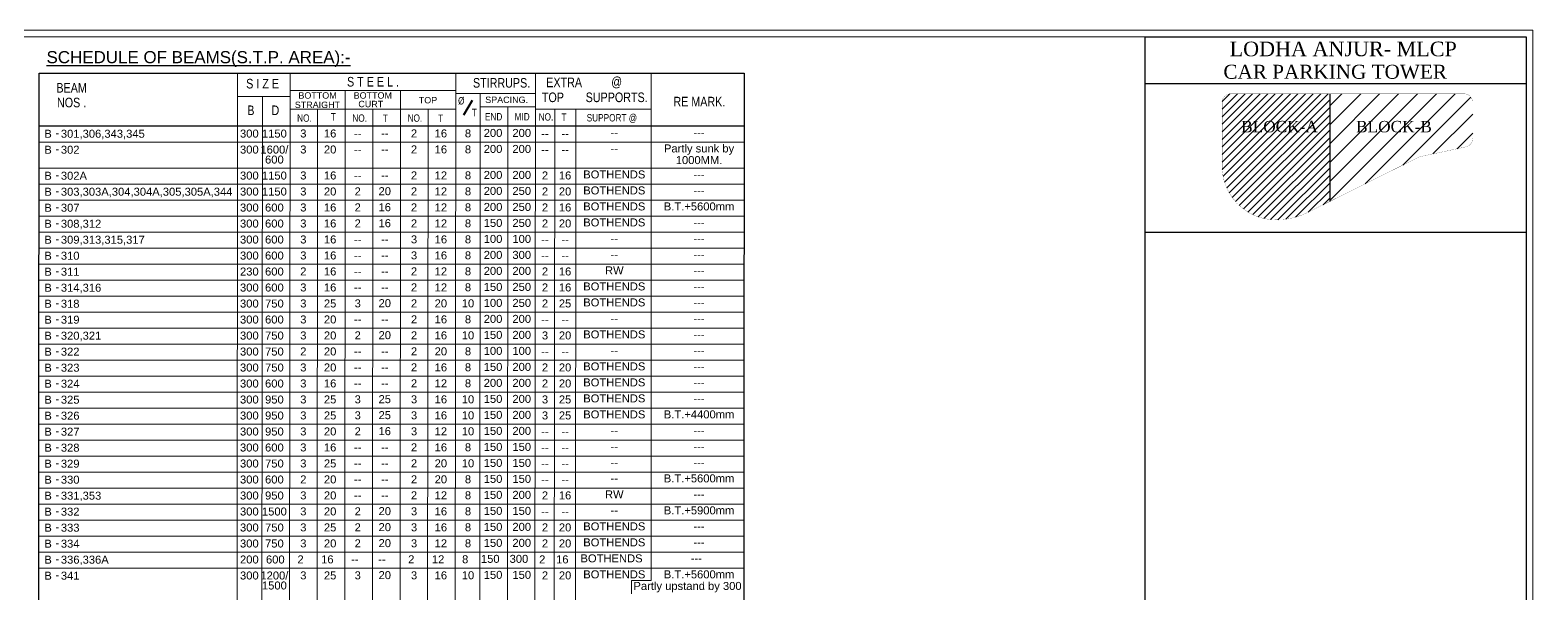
# Model space of a CAD drawing. Header units: millimetres. Extents: x -954 to 225541, y -300291 to -180647.
# Drawn here: x 178601 to 225541, y -260098 to -242472 of the extents above; entities that cross this region are included whole.
import ezdxf
from ezdxf.enums import TextEntityAlignment as Align

# ---------------------------------------------------------------- set-up
doc = ezdxf.new("R2010")
doc.units = ezdxf.units.MM
doc.header["$LTSCALE"] = 100
doc.header["$MEASUREMENT"] = 0
doc.layers.add('beam sch. text', color=4, linetype='Continuous')
doc.layers.add('SHEET', color=7, linetype='Continuous')
for name, color, linetype, lineweight in [('DIM', 8, 'Continuous', 13), ('LINE- 1', 7, 'Continuous', 25), ('LINE- 2', 35, 'Continuous', 13), ('MAIN TEXT', 6, 'Continuous', 25), ('SUNK', 251, 'Continuous', 9)]:
    doc.layers.add(name, color=color, linetype=linetype, lineweight=lineweight)
doc.styles.add('ARIAL', font='arial.ttf')
doc.styles.add('STYLE3', font='times.ttf', dxfattribs={"width": 0.8, "height": 12})

msp = doc.modelspace()

# ---------------------------------------------------------------- hatches: boundary and pattern name
at = {"layer": 'DIM'}
h = msp.add_hatch(dxfattribs=at)
h.set_pattern_fill('ANSI31', color=256, scale=1336.730733, style=0)
h.set_pattern_definition([(45, (56480.29, -602556.43), (-118.15142, 118.15142), [])])
h.paths.add_polyline_path([(215832.5, -244736.3), (215832.5, -246693.1, 0.3513178), (217119.2, -248359.9, 0.1730551), (218509.6, -248170.8), (219192.5, -247830.8), (219192.5, -244466.3), (216102.5, -244466.3, 0.4142136)])
h = msp.add_hatch(dxfattribs=at)
h.set_pattern_fill('ANSI31', color=256, scale=3341.826834, style=0)
h.set_pattern_definition([(45, (47684.1, -600668.36), (-295.37855, 295.37855), [])])
h.paths.add_polyline_path([(223660.3, -244736.3, 0.4142136), (223390.3, -244466.3), (219192.5, -244466.3), (219192.5, -247830.8), (222001.2, -246432.5, -0.0000016), (222001.2, -246432.5), (223446.5, -246124.8, 0.3788572), (223660.3, -245833.4)])

# ---------------------------------------------------------------- linework, layer by layer
at = {"color": 0, "linetype": 'ByBlock'}
msp.add_line((213433.5, -244140.6), (225325.1, -244140.6), dxfattribs=at)
for p, q in [((219192.5, -244466.3), (219192.5, -247830.8)), ((213433.7, -248786.9), (225326.4, -248786.9))]:
    msp.add_line(p, q)
msp.add_lwpolyline([(213433.5, -242687.7), (225325.1, -242687.7), (225325.1, -292438.7), (213433.5, -292355.8)], close=True, dxfattribs=at)
at = {"const_width": 5.35}
msp.add_lwpolyline([(222001.2, -246432.5), (218509.6, -248170.8, -0.1730551), (217119.2, -248359.9, -0.3513178), (215832.5, -246693.1), (215832.5, -244736.3, -0.4142136), (216102.5, -244466.3), (223390.3, -244466.3, -0.4142136), (223660.3, -244736.3), (223660.3, -245833.4, -0.3788572), (223446.5, -246124.8), (222001.2, -246432.5, 0.0000016), (222001.2, -246432.5, 0.0000016)], format="xyb", dxfattribs=at)
at = {"layer": 'LINE- 1', "lineweight": 40}
msp.add_line((192404.7, -244675.2), (192141.9, -245133), dxfattribs=at)
at = {"layer": 'LINE- 1'}
msp.add_line((200904.2, -245474.1), (178885.4, -245474.1), dxfattribs=at)
msp.add_lwpolyline([(178885.4, -243818.7), (200904.2, -243818.7), (200875.7, -277877.8), (178856.9, -277877.8)], close=True, dxfattribs=at)
at = {"layer": 'LINE- 2'}
for p, q in [((185052.7, -277877.8), (185081.2, -243818.7)), ((186692.2, -277877.8), (186720.7, -243818.7)), ((191867.2, -277877.8), (191895.7, -243818.7)), ((194353.8, -277877.8), (194382.3, -243818.7)), ((197995.9, -259682), (197995.9, -243818.7)), ((185081.2, -244553.9), (186732.5, -244553.9)), ((185829, -277877.8), (185857.5, -244553.9)), ((186732.5, -244359.5), (191895.7, -244359.5)), ((188417.2, -277877.8), (188445.7, -244359.5)), ((190142.2, -277877.8), (190170.7, -244359.5)), ((191895.7, -244454), (194382.3, -244454)), ((192633.8, -277877.8), (192662.4, -244454)), ((186732.5, -244944.4), (191895.7, -244944.4)), ((187554.7, -277877.8), (187583.2, -244944.4)), ((189279.7, -277877.8), (189308.2, -244944.4)), ((191004.7, -277877.8), (191033.2, -244944.4)), ((192662.4, -244873.1), (194382.3, -244873.1)), ((193493.8, -277877.8), (193522.4, -244873.1)), ((194382.3, -244944.4), (197995.9, -244944.4)), ((194957.6, -277877.8), (194986.1, -244944.4)), ((195618.1, -277877.8), (195646.6, -244944.4)), ((200904.2, -245974.1), (178885.4, -245974.1)), ((200904.2, -246786.6), (178885.4, -246786.6)), ((200904.2, -247286.6), (178885.4, -247286.6)), ((200904.2, -247786.6), (178885.4, -247786.6)), ((200904.2, -248286.6), (178885.4, -248286.6)), ((200904.2, -248786.6), (178885.4, -248786.6)), ((200904.2, -249286.6), (178885.4, -249286.6)), ((200904.2, -249786.6), (178885.4, -249786.6)), ((200904.2, -250286.6), (178885.4, -250286.6)), ((200904.2, -250786.6), (178885.4, -250786.6)), ((200904.2, -251286.6), (178885.4, -251286.6)), ((200904.2, -251786.6), (178885.4, -251786.6)), ((200904.2, -252286.6), (178885.4, -252286.6)), ((200904.2, -252786.6), (178885.4, -252786.6)), ((200904.2, -253286.6), (178885.4, -253286.6)), ((200904.2, -253786.6), (178885.4, -253786.6)), ((200904.2, -254286.6), (178885.4, -254286.6)), ((200904.2, -254786.6), (178885.4, -254786.6)), ((200904.2, -255286.6), (178885.4, -255286.6)), ((200904.2, -255786.6), (178885.4, -255786.6)), ((200904.2, -256286.6), (178885.4, -256286.6)), ((200904.2, -256786.6), (178885.4, -256786.6)), ((200904.2, -257286.6), (178885.4, -257286.6)), ((200904.2, -257786.6), (178885.4, -257786.6)), ((200904.2, -258286.6), (178885.4, -258286.6)), ((200904.2, -258786.6), (178885.4, -258786.6)), ((200904.2, -259286.6), (178885.4, -259286.6)), ((197995.9, -259682), (197382, -259682)), ((197382, -259682), (197382, -260097))]:
    msp.add_line(p, q, dxfattribs=at)
at = {"layer": 'SUNK', "color": 5}
msp.add_lwpolyline([(154747.3, -292164.4), (225540.8, -292654.4), (225540.8, -242471.9), (154747.3, -242471.9)], close=True, dxfattribs=at)
at = {"layer": 'SUNK', "color": 6}
msp.add_lwpolyline([(154963, -291948.6), (225325.1, -292438.7), (225325.1, -242687.7), (154963, -242687.7)], close=True, dxfattribs=at)

# ---------------------------------------------------------------- texts
at = {"layer": 'beam sch. text', "style": 'ARIAL'}
for s, p in [('B', (179047, -245713.2)), ('-', (179398.7, -245689)), ('301,306,343,345', (179562.6, -245713.2)), ('B', (179047, -246213.2)), ('-', (179398.7, -246189)), ('302', (179562.6, -246213.2)), ('B', (179047, -247025.7)), ('302A', (179562.6, -247025.7)), ('-', (179398.7, -247001.5)), ('B', (179047, -247525.7)), ('-', (179398.7, -247501.5)), ('303,303A,304,304A,305,305A,344', (179562.6, -247525.7)), ('B', (179047, -248025.7)), ('-', (179398.7, -248001.5)), ('307', (179562.6, -248025.7)), ('B', (179047, -248525.7)), ('-', (179398.7, -248501.5)), ('308,312', (179562.6, -248525.7)), ('B', (179047, -249025.7)), ('-', (179398.7, -249001.5)), ('309,313,315,317', (179562.6, -249025.7)), ('B', (179047, -249525.7)), ('-', (179398.7, -249501.5)), ('310', (179562.6, -249525.7)), ('B', (179047, -250025.7)), ('-', (179398.7, -250001.5)), ('311', (179562.6, -250025.7)), ('B', (179047, -250525.7)), ('-', (179398.7, -250501.5)), ('314,316', (179562.6, -250525.7)), ('B', (179047, -251025.7)), ('-', (179398.7, -251001.5)), ('318', (179562.6, -251025.7)), ('B', (179047, -251525.7)), ('-', (179398.7, -251501.5)), ('319', (179562.6, -251525.7)), ('B', (179047, -252025.7)), ('-', (179398.7, -252001.5)), ('320,321', (179562.6, -252025.7)), ('B', (179047, -252525.7)), ('-', (179398.7, -252501.5)), ('322', (179562.6, -252525.7)), ('B', (179047, -253025.7)), ('323', (179562.6, -253025.7)), ('B', (179047, -253525.7)), ('-', (179398.7, -253001.5)), ('324', (179562.6, -253525.7)), ('B', (179047, -254025.7)), ('-', (179398.7, -253501.5)), ('325', (179562.6, -254025.7)), ('B', (179047, -254525.7)), ('-', (179398.7, -254001.5)), ('326', (179562.6, -254525.7)), ('-', (179398.7, -254501.5)), ('B', (179047, -255025.7)), ('-', (179398.7, -255001.5)), ('327', (179562.6, -255025.7)), ('B', (179047, -255525.7)), ('-', (179398.7, -255501.5)), ('328', (179562.6, -255525.7)), ('B', (179047, -256025.7)), ('-', (179398.7, -256001.5)), ('329', (179562.6, -256025.7)), ('B', (179047, -256525.7)), ('-', (179398.7, -256501.5)), ('330', (179562.6, -256525.7)), ('B', (179047, -257025.7)), ('-', (179398.7, -257001.5)), ('331,353', (179562.6, -257025.7)), ('B', (179047, -257525.7)), ('-', (179398.7, -257501.5)), ('332', (179562.6, -257525.7)), ('B', (179047, -258025.7)), ('-', (179398.7, -258001.5)), ('333', (179562.6, -258025.7)), ('B', (179047, -258525.7)), ('-', (179398.7, -258501.5)), ('334', (179562.6, -258525.7)), ('B', (179047, -259025.7)), ('-', (179398.7, -259001.5)), ('336,336A', (179562.6, -259025.7)), ('B', (179047, -259525.7)), ('-', (179398.7, -259501.5)), ('341', (179562.6, -259525.7))]:
    msp.add_text(s, height=250, rotation=0.00358, dxfattribs=at).set_placement(p, align=Align.MIDDLE_LEFT)
for s, p in [('300', (185449.8, -245708.2)), ('1150', (186232.1, -245708.2)), ('3', (187135.6, -245705.1)), ('16', (187973, -245705.1)), ('--', (188834.7, -245702.8)), ('--', (189679.3, -245697)), ('2', (190593.7, -245702.8)), ('16', (191431.6, -245702.8)), ('8', (192279, -245701.2)), ('200', (193061.3, -245687.8)), ('200', (193957.3, -245687.8)), ('--', (194684, -245705.1)), ('--', (195310.8, -245705.1)), ('--', (196848.7, -245672.7)), ('---', (199496.5, -245672.7)), ('300', (185449.8, -246208.2)), ('1600/', (186232.1, -246208.2)), ('600', (186232.1, -246520.7)), ('3', (187135.6, -246205.1)), ('20', (187973, -246205.1)), ('--', (188834.7, -246202.8)), ('--', (189679.3, -246197)), ('2', (190593.7, -246202.8)), ('16', (191431.6, -246202.8)), ('8', (192279, -246201.2)), ('200', (193061.3, -246187.8)), ('200', (193957.3, -246187.8)), ('--', (194684, -246205.1)), ('--', (195310.8, -246205.1)), ('--', (196848.7, -246172.7)), ('Partly sunk by', (199496.5, -246172.7)), ('1000MM.', (199496.5, -246536.6)), ('300', (185449.8, -247020.7)), ('1150', (186232.1, -247020.7)), ('3', (187135.6, -247017.6)), ('16', (187973, -247017.6)), ('2', (190593.7, -247015.3)), ('12', (191431.6, -247015.3)), ('8', (192279, -247013.7)), ('200', (193061.3, -247000.3)), ('200', (193957.3, -247000.3)), ('2', (194684, -247017.6)), ('16', (195310.8, -247017.6)), ('BOTHENDS', (196848.7, -246985.2)), ('--', (188834.7, -247015.3)), ('--', (189679.3, -247009.5)), ('200', (193061.3, -247500.3)), ('250', (193957.3, -247500.3)), ('BOTHENDS', (196848.7, -247485.2)), ('---', (199496.5, -246985.2)), ('300', (185449.8, -247520.7)), ('1150', (186232.1, -247520.7)), ('3', (187135.6, -247517.6)), ('20', (187973, -247517.6)), ('2', (188834.7, -247515.3)), ('20', (189679.3, -247509.5)), ('2', (190593.7, -247515.3)), ('12', (191431.6, -247515.3)), ('8', (192279, -247513.7)), ('2', (194684, -247517.6)), ('20', (195310.8, -247517.6)), ('---', (199496.5, -247485.2)), ('300', (185449.8, -248020.7)), ('600', (186232.1, -248020.7)), ('3', (187135.6, -248017.6)), ('16', (187973, -248017.6)), ('2', (188834.7, -248015.3)), ('16', (189679.3, -248009.5)), ('2', (190593.7, -248015.3)), ('12', (191431.6, -248015.3)), ('8', (192279, -248013.7)), ('200', (193061.3, -248000.3)), ('250', (193957.3, -248000.3)), ('2', (194684, -248017.6)), ('16', (195310.8, -248017.6)), ('BOTHENDS', (196848.7, -247985.2)), ('B.T.+5600mm', (199496.5, -247985.2)), ('300', (185449.8, -248520.7)), ('600', (186232.1, -248520.7)), ('3', (187135.6, -248517.6)), ('16', (187973, -248517.6)), ('2', (188834.7, -248515.3)), ('16', (189679.3, -248509.5)), ('2', (190593.7, -248515.3)), ('12', (191431.6, -248515.3)), ('8', (192279, -248513.7)), ('150', (193061.3, -248500.3)), ('250', (193957.3, -248500.3)), ('2', (194684, -248517.6)), ('20', (195310.8, -248517.6)), ('BOTHENDS', (196848.7, -248485.2)), ('---', (199496.5, -248485.2)), ('300', (185449.8, -249020.7)), ('600', (186232.1, -249020.7)), ('3', (187135.6, -249017.6)), ('16', (187973, -249017.6)), ('--', (188834.7, -249015.3)), ('--', (189679.3, -249009.5)), ('3', (190593.7, -249015.3)), ('16', (191431.6, -249015.3)), ('8', (192279, -249013.7)), ('100', (193061.3, -249000.3)), ('100', (193957.3, -249000.3)), ('--', (194684, -249017.6)), ('--', (195310.8, -249017.6)), ('--', (196848.7, -248985.2)), ('---', (199496.5, -248985.2)), ('300', (185449.8, -249520.7)), ('600', (186232.1, -249520.7)), ('3', (187135.6, -249517.6)), ('16', (187973, -249517.6)), ('--', (188834.7, -249515.3)), ('--', (189679.3, -249509.5)), ('3', (190593.7, -249515.3)), ('16', (191431.6, -249515.3)), ('8', (192279, -249513.7)), ('200', (193061.3, -249500.3)), ('300', (193957.3, -249500.3)), ('--', (194684, -249517.6)), ('--', (195310.8, -249517.6)), ('--', (196848.7, -249485.2)), ('---', (199496.5, -249485.2)), ('230', (185449.8, -250020.7)), ('600', (186232.1, -250020.7)), ('2', (187135.6, -250017.6)), ('16', (187973, -250017.6)), ('--', (188834.7, -250015.3)), ('--', (189679.3, -250009.5)), ('2', (190593.7, -250015.3)), ('12', (191431.6, -250015.3)), ('8', (192279, -250013.7)), ('200', (193061.3, -250000.3)), ('200', (193957.3, -250000.3)), ('2', (194684, -250017.6)), ('16', (195310.8, -250017.6)), ('RW', (196848.7, -249985.2)), ('---', (199496.5, -249985.2)), ('300', (185449.8, -250520.7)), ('600', (186232.1, -250520.7)), ('3', (187135.6, -250517.6)), ('16', (187973, -250517.6)), ('--', (188834.7, -250515.3)), ('--', (189679.3, -250509.5)), ('2', (190593.7, -250515.3)), ('12', (191431.6, -250515.3)), ('8', (192279, -250513.7)), ('150', (193061.3, -250500.3)), ('250', (193957.3, -250500.3)), ('2', (194684, -250517.6)), ('16', (195310.8, -250517.6)), ('BOTHENDS', (196848.7, -250485.2)), ('---', (199496.5, -250485.2)), ('300', (185449.8, -251020.7)), ('750', (186232.1, -251020.7)), ('3', (187135.6, -251017.6)), ('25', (187973, -251017.6)), ('3', (188834.7, -251015.3)), ('20', (189679.3, -251009.5)), ('2', (190593.7, -251015.3)), ('20', (191431.6, -251015.3)), ('10', (192279, -251013.7)), ('100', (193061.3, -251000.3)), ('250', (193957.3, -251000.3)), ('2', (194684, -251017.6)), ('25', (195310.8, -251017.6)), ('BOTHENDS', (196848.7, -250985.2)), ('---', (199496.5, -250985.2)), ('300', (185449.8, -251520.7)), ('600', (186232.1, -251520.7)), ('3', (187135.6, -251517.6)), ('20', (187973, -251517.6)), ('--', (188834.7, -251515.3)), ('--', (189679.3, -251509.5)), ('2', (190593.7, -251515.3)), ('16', (191431.6, -251515.3)), ('8', (192279, -251513.7)), ('200', (193061.3, -251500.3)), ('200', (193957.3, -251500.3)), ('--', (194684, -251517.6)), ('--', (195310.8, -251517.6)), ('--', (196848.7, -251485.2)), ('---', (199496.5, -251485.2)), ('300', (185449.8, -252020.7)), ('750', (186232.1, -252020.7)), ('3', (187135.6, -252017.6)), ('20', (187973, -252017.6)), ('2', (188834.7, -252015.3)), ('20', (189679.3, -252009.5)), ('2', (190593.7, -252015.3)), ('16', (191431.6, -252015.3)), ('10', (192279, -252013.7)), ('150', (193061.3, -252000.3)), ('200', (193957.3, -252000.3)), ('3', (194684, -252017.6)), ('20', (195310.8, -252017.6)), ('BOTHENDS', (196848.7, -251985.2)), ('---', (199496.5, -251985.2)), ('300', (185449.8, -252520.7)), ('750', (186232.1, -252520.7)), ('2', (187135.6, -252517.6)), ('20', (187973, -252517.6)), ('--', (188834.7, -252515.3)), ('--', (189679.3, -252509.5)), ('2', (190593.7, -252515.3)), ('20', (191431.6, -252515.3)), ('8', (192279, -252513.7)), ('100', (193061.3, -252500.3)), ('100', (193957.3, -252500.3)), ('--', (194684, -252517.6)), ('--', (195310.8, -252517.6)), ('--', (196848.7, -252485.2)), ('---', (199496.5, -252485.2)), ('300', (185449.8, -253020.7)), ('750', (186232.1, -253020.7)), ('3', (187135.6, -253017.6)), ('20', (187973, -253017.6)), ('2', (190593.7, -253015.3)), ('16', (191431.6, -253015.3)), ('8', (192279, -253013.7)), ('150', (193061.3, -253000.3)), ('200', (193957.3, -253000.3)), ('2', (194684, -253017.6)), ('20', (195310.8, -253017.6)), ('BOTHENDS', (196848.7, -252985.2)), ('---', (199496.5, -252985.2)), ('300', (185449.8, -253520.7)), ('600', (186232.1, -253520.7)), ('3', (187135.6, -253517.6)), ('16', (187973, -253517.6)), ('--', (188834.7, -253015.3)), ('--', (189679.3, -253009.5)), ('2', (190593.7, -253515.3)), ('12', (191431.6, -253515.3)), ('8', (192279, -253513.7)), ('200', (193061.3, -253500.3)), ('200', (193957.3, -253500.3)), ('2', (194684, -253517.6)), ('20', (195310.8, -253517.6)), ('BOTHENDS', (196848.7, -253485.2)), ('300', (185449.8, -254020.7)), ('950', (186232.1, -254020.7)), ('3', (187135.6, -254017.6)), ('25', (187973, -254017.6)), ('--', (188834.7, -253515.3)), ('3', (188834.7, -254015.3)), ('25', (189679.3, -254009.5)), ('--', (189679.3, -253509.5)), ('3', (190593.7, -254015.3)), ('16', (191431.6, -254015.3)), ('10', (192279, -254013.7)), ('150', (193061.3, -254000.3)), ('200', (193957.3, -254000.3)), ('3', (194684, -254017.6)), ('25', (195310.8, -254017.6)), ('BOTHENDS', (196848.7, -253985.2)), ('---', (199496.5, -253485.2)), ('300', (185449.8, -254520.7)), ('950', (186232.1, -254520.7)), ('3', (187135.6, -254517.6)), ('25', (187973, -254517.6)), ('3', (188834.7, -254515.3)), ('25', (189679.3, -254509.5)), ('3', (190593.7, -254515.3)), ('16', (191431.6, -254515.3)), ('10', (192279, -254513.7)), ('150', (193061.3, -254500.3)), ('200', (193957.3, -254500.3)), ('3', (194684, -254517.6)), ('25', (195310.8, -254517.6)), ('BOTHENDS', (196848.7, -254485.2)), ('B.T.+4400mm', (199496.5, -254485.2)), ('---', (199496.5, -253985.2)), ('16', (189679.3, -255009.5)), ('150', (193061.3, -255000.3)), ('200', (193957.3, -255000.3)), ('300', (185449.8, -255020.7)), ('950', (186232.1, -255020.7)), ('3', (187135.6, -255017.6)), ('20', (187973, -255017.6)), ('2', (188834.7, -255015.3)), ('3', (190593.7, -255015.3)), ('12', (191431.6, -255015.3)), ('10', (192279, -255013.7)), ('--', (194684, -255017.6)), ('--', (195310.8, -255017.6)), ('--', (196848.7, -254985.2)), ('---', (199496.5, -254985.2)), ('300', (185449.8, -255520.7)), ('600', (186232.1, -255520.7)), ('3', (187135.6, -255517.6)), ('16', (187973, -255517.6)), ('--', (188834.7, -255515.3)), ('--', (189679.3, -255509.5)), ('2', (190593.7, -255515.3)), ('16', (191431.6, -255515.3)), ('8', (192279, -255513.7)), ('150', (193061.3, -255500.3)), ('150', (193957.3, -255500.3)), ('--', (194684, -255517.6)), ('--', (195310.8, -255517.6)), ('--', (196848.7, -255485.2)), ('---', (199496.5, -255485.2)), ('300', (185449.8, -256020.7)), ('750', (186232.1, -256020.7)), ('3', (187135.6, -256017.6)), ('25', (187973, -256017.6)), ('--', (188834.7, -256015.3)), ('--', (189679.3, -256009.5)), ('2', (190593.7, -256015.3)), ('20', (191431.6, -256015.3)), ('10', (192279, -256013.7)), ('150', (193061.3, -256000.3)), ('150', (193957.3, -256000.3)), ('--', (194684, -256017.6)), ('--', (195310.8, -256017.6)), ('--', (196848.7, -255985.2)), ('---', (199496.5, -255985.2)), ('300', (185449.8, -256520.7)), ('600', (186232.1, -256520.7)), ('2', (187135.6, -256517.6)), ('20', (187973, -256517.6)), ('--', (188834.7, -256515.3)), ('--', (189679.3, -256509.5)), ('2', (190593.7, -256515.3)), ('20', (191431.6, -256515.3)), ('8', (192279, -256513.7)), ('150', (193061.3, -256500.3)), ('150', (193957.3, -256500.3)), ('--', (194684, -256517.6)), ('--', (195310.8, -256517.6)), ('--', (196848.7, -256485.2)), ('B.T.+5600mm', (199496.5, -256485.2)), ('300', (185449.8, -257020.7)), ('950', (186232.1, -257020.7)), ('3', (187135.6, -257017.6)), ('20', (187973, -257017.6)), ('--', (188834.7, -257015.3)), ('--', (189679.3, -257009.5)), ('2', (190593.7, -257015.3)), ('12', (191431.6, -257015.3)), ('8', (192279, -257013.7)), ('150', (193061.3, -257000.3)), ('200', (193957.3, -257000.3)), ('2', (194684, -257017.6)), ('16', (195310.8, -257017.6)), ('RW', (196848.7, -256985.2)), ('---', (199496.5, -256985.2)), ('300', (185449.8, -257520.7)), ('1500', (186232.1, -257520.7)), ('3', (187135.6, -257517.6)), ('20', (187973, -257517.6)), ('2', (188834.7, -257515.3)), ('20', (189679.3, -257509.5)), ('3', (190593.7, -257515.3)), ('16', (191431.6, -257515.3)), ('8', (192279, -257513.7)), ('150', (193061.3, -257500.3)), ('150', (193957.3, -257500.3)), ('--', (194684, -257517.6)), ('--', (195310.8, -257517.6)), ('--', (196848.7, -257485.2)), ('B.T.+5900mm', (199496.5, -257485.2)), ('300', (185449.8, -258020.7)), ('750', (186232.1, -258020.7)), ('3', (187135.6, -258017.6)), ('25', (187973, -258017.6)), ('2', (188834.7, -258015.3)), ('20', (189679.3, -258009.5)), ('3', (190593.7, -258015.3)), ('16', (191431.6, -258015.3)), ('8', (192279, -258013.7)), ('150', (193061.3, -258000.3)), ('200', (193957.3, -258000.3)), ('2', (194684, -258017.6)), ('20', (195310.8, -258017.6)), ('BOTHENDS', (196848.7, -257985.2)), ('---', (199496.5, -257985.2)), ('300', (185449.8, -258520.7)), ('750', (186232.1, -258520.7)), ('3', (187135.6, -258517.6)), ('20', (187973, -258517.6)), ('2', (188834.7, -258515.3)), ('20', (189679.3, -258509.5)), ('3', (190593.7, -258515.3)), ('12', (191431.6, -258515.3)), ('8', (192279, -258513.7)), ('150', (193061.3, -258500.3)), ('200', (193957.3, -258500.3)), ('2', (194684, -258517.6)), ('20', (195310.8, -258517.6)), ('BOTHENDS', (196848.7, -258485.2)), ('---', (199496.5, -258485.2)), ('200', (185449.8, -259020.7)), ('600', (186260.7, -259020.7)), ('2', (187048.7, -259017.6)), ('16', (187886, -259017.6)), ('--', (188747.8, -259015.3)), ('--', (189592.3, -259009.5)), ('2', (190506.7, -259015.3)), ('12', (191344.7, -259015.3)), ('8', (192192.1, -259013.7)), ('150', (192974.4, -259000.3)), ('300', (193870.3, -259000.3)), ('2', (194597.1, -259017.6)), ('16', (195223.9, -259017.6)), ('BOTHENDS', (196761.8, -258985.2)), ('---', (199409.6, -258985.2)), ('300', (185449.8, -259520.7)), ('1200/', (186232.1, -259520.7)), ('3', (187135.6, -259517.6)), ('25', (187973, -259517.6)), ('3', (188834.7, -259515.3)), ('20', (189679.3, -259509.5)), ('3', (190593.7, -259515.3)), ('16', (191431.6, -259515.3)), ('10', (192279, -259513.7)), ('150', (193061.3, -259500.3)), ('150', (193957.3, -259500.3)), ('2', (194684, -259517.6)), ('20', (195310.8, -259517.6)), ('BOTHENDS', (196848.7, -259485.2)), ('B.T.+5600mm', (199496.5, -259485.2)), ('1500', (186232.1, -259833.2)), ('Partly upstand by 300', (199135.5, -259847.1))]:
    msp.add_text(s, height=250, rotation=0.00358, dxfattribs=at).set_placement(p, align=Align.MIDDLE_CENTER)
at = {"layer": 'MAIN TEXT', "style": 'ARIAL'}
for s, height, p in [('%%USCHEDULE OF BEAMS(S.T.P. AREA):-', 378.788, (183862.5, -243365.9)), ('BOTTOM', 200, (187580.1, -244516.2)), ('BOTTOM', 200, (189305.1, -244516.2)), ('SPACING.', 200, (193485.8, -244652)), ('STRAIGHT', 200, (187576, -244809)), ('CURT', 200, (189242.5, -244783.9)), ('TOP', 200, (191030.1, -244664.4))]:
    msp.add_text(s, height=height, rotation=0.00358, dxfattribs=at).set_placement(p, align=Align.MIDDLE)
at = {"layer": 'MAIN TEXT', "style": 'ARIAL', "width": 0.8}
for s, height, p in [('S I Z E ', 300, (185910.1, -244147.5)), ('S T E E L .', 300, (189310.7, -244087.5)), ('STIRRUPS.', 300, (193328, -244122.7)), ('EXTRA', 300, (195281.7, -244108.1)), ('@', 300, (196922.8, -244108.1)), ('BEAM', 300, (179898.7, -244277.3)), ('TOP', 300, (194931.2, -244574.6)), ('SUPPORTS.', 300, (196922.8, -244574.6)), ('NOS .', 300, (179898.7, -244737.4)), ('B', 300, (185498, -244980.2)), ('D', 300, (186261.9, -244980.2)), ('%%C', 230, (192068, -244682.9)), ('T', 230, (192479.1, -245049.8)), ('RE MARK.', 300, (199504.6, -244709.2)), ('NO.', 230, (187171.2, -245223.7)), ('T', 230, (188072, -245185.2)), ('NO.', 230, (188896.2, -245223.7)), ('T', 230, (189700.4, -245230.5)), ('NO.', 230, (190621.2, -245223.7)), ('T', 230, (191425.4, -245230.5)), ('END', 230, (193080.3, -245181.5)), ('MID', 230, (193969.8, -245181.5)), ('NO.', 230, (194713.8, -245187.9)), ('SUPPORT @', 230, (196774, -245230.9))]:
    msp.add_text(s, height=height, rotation=0.00358, dxfattribs=at).set_placement(p, align=Align.MIDDLE)
msp.add_text('T', height=230, rotation=0.00358, dxfattribs=at).set_placement((195198.8, -245195.6), align=Align.MIDDLE_LEFT)
at = {"layer": 'SHEET', "color": 2, "style": 'STYLE3'}
for s, height, p in [('LODHA ANJUR- MLCP', 456.986, (216067.5, -242834.1)), ('CAR PARKING TOWER', 437.834, (215872.9, -243557.2)), ('BLOCK-A', 356.98, (216428, -245312.2)), ('BLOCK-B', 356.98, (220016.7, -245312.2))]:
    msp.add_text(s, height=height, dxfattribs=at).set_placement(p, align=Align.TOP_LEFT)

doc.saveas('drawing.dxf')
